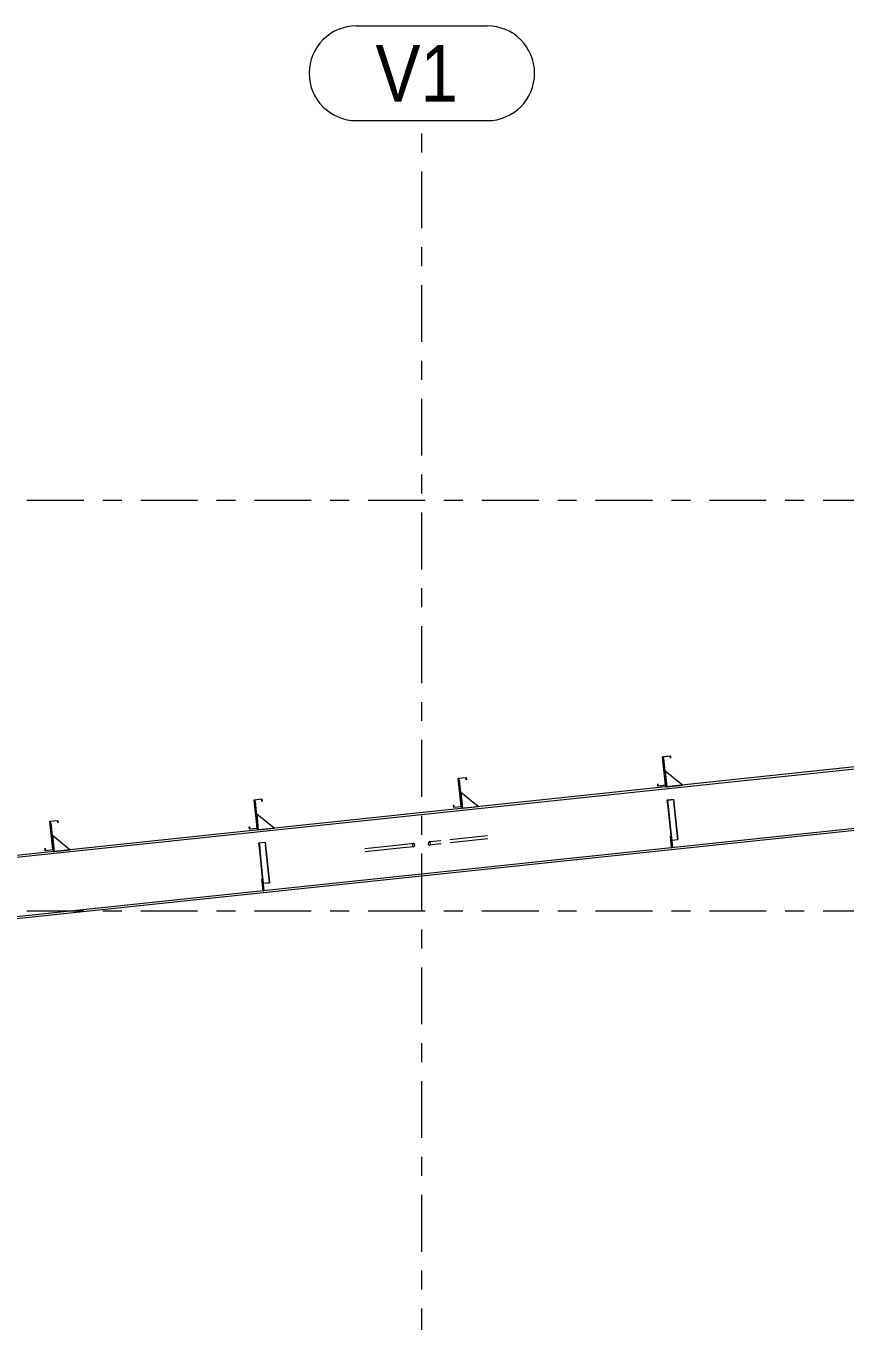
# Model space of a CAD drawing. Header units: millimetres. Extents: x -619 to 204, y -351 to 223.
# Drawn here: x -379.4 to -336.2, y -136.6 to -68.3 of the extents above; entities that cross this region are included whole.
import ezdxf

# ---------------------------------------------------------------- set-up
doc = ezdxf.new("R2010")
doc.units = ezdxf.units.MM
for name, pattern in [('XKITLINE00', [0]), ('XKITLINE02', [4, 2, -2]), ('XKITLINE03', [6, 3, -1, 1, -1])]:
    doc.linetypes.add(name, pattern=pattern)
doc.layers.add('Part', color=2, linetype='Continuous', lineweight=0)
doc.layers.add('S-grid', color=1, linetype='Continuous', lineweight=0)
doc.styles.add('ARIAL', font='ARIAL.TTF')

# ---------------------------------------------------------------- blocks, each defined once
blk = doc.blocks.new('*A44')
at = {"layer": 'Part'}
blk.add_hatch(color=3, dxfattribs=at).paths.add_polyline_path([(-345.537, -109.123), (-345.205, -109.088), (-345.203, -109.109), (-345.518, -109.142), (-345.476, -109.541), (-345.492, -109.543)], flags=17)
blk = doc.blocks.new('*A51')
at = {"layer": 'Part'}
blk.add_hatch(color=3, dxfattribs=at).paths.add_polyline_path([(-367.084, -111.395), (-366.752, -111.36), (-366.75, -111.381), (-367.065, -111.415), (-367.023, -111.814), (-367.04, -111.815)], flags=17)
blk = doc.blocks.new('*A58')
at = {"layer": 'Part'}
blk.add_hatch(color=3, dxfattribs=at).paths.add_polyline_path([(-378.112, -110.263), (-377.697, -110.219), (-377.684, -110.344), (-377.699, -110.345), (-377.711, -110.236), (-378.095, -110.276), (-377.938, -111.77), (-378.352, -111.813), (-378.365, -111.689), (-378.35, -111.688), (-378.339, -111.797), (-377.954, -111.756)], flags=17)
blk = doc.blocks.new('*A59')
at = {"layer": 'Part'}
blk.add_hatch(color=3, dxfattribs=at).paths.add_polyline_path([(-378.112, -110.263), (-377.697, -110.219), (-377.684, -110.344), (-377.699, -110.345), (-377.711, -110.236), (-378.095, -110.276), (-377.938, -111.77), (-378.352, -111.813), (-378.365, -111.689), (-378.35, -111.688), (-378.339, -111.797), (-377.954, -111.756)], flags=17)
blk = doc.blocks.new('*A60')
at = {"layer": 'Part'}
blk.add_hatch(color=3, dxfattribs=at).paths.add_polyline_path([(-356.565, -107.99), (-356.15, -107.947), (-356.137, -108.071), (-356.152, -108.072), (-356.164, -107.963), (-356.548, -108.004), (-356.391, -109.497), (-356.805, -109.541), (-356.818, -109.416), (-356.803, -109.415), (-356.792, -109.524), (-356.407, -109.484)], flags=17)
blk = doc.blocks.new('*A61')
at = {"layer": 'Part'}
blk.add_hatch(color=3, dxfattribs=at).paths.add_polyline_path([(-367.338, -109.127), (-366.924, -109.083), (-366.911, -109.207), (-366.926, -109.209), (-366.937, -109.099), (-367.322, -109.14), (-367.164, -110.633), (-367.579, -110.677), (-367.592, -110.553), (-367.577, -110.551), (-367.565, -110.661), (-367.181, -110.62)], flags=17)
blk = doc.blocks.new('*A62')
at = {"layer": 'Part'}
blk.add_hatch(color=3, dxfattribs=at).paths.add_polyline_path([(-367.338, -109.127), (-366.924, -109.083), (-366.911, -109.207), (-366.926, -109.209), (-366.937, -109.099), (-367.322, -109.14), (-367.164, -110.633), (-367.579, -110.677), (-367.592, -110.553), (-367.577, -110.551), (-367.565, -110.661), (-367.181, -110.62)], flags=17)
blk = doc.blocks.new('*A65')
at = {"layer": 'Part'}
blk.add_hatch(color=3, dxfattribs=at).paths.add_polyline_path([(-356.565, -107.99), (-356.15, -107.947), (-356.137, -108.071), (-356.152, -108.072), (-356.164, -107.963), (-356.548, -108.004), (-356.391, -109.497), (-356.805, -109.541), (-356.818, -109.416), (-356.803, -109.415), (-356.792, -109.524), (-356.407, -109.484)], flags=17)
blk = doc.blocks.new('*A68')
at = {"layer": 'Part'}
blk.add_hatch(color=3, dxfattribs=at).paths.add_polyline_path([(-345.791, -106.854), (-345.377, -106.81), (-345.364, -106.934), (-345.378, -106.936), (-345.39, -106.827), (-345.775, -106.867), (-345.617, -108.361), (-346.031, -108.404), (-346.045, -108.28), (-346.03, -108.278), (-346.018, -108.388), (-345.634, -108.347)], flags=17)
blk = doc.blocks.new('*A69')
at = {"layer": 'Part'}
blk.add_hatch(color=3, dxfattribs=at).paths.add_polyline_path([(-345.791, -106.854), (-345.377, -106.81), (-345.364, -106.934), (-345.378, -106.936), (-345.39, -106.827), (-345.775, -106.867), (-345.617, -108.361), (-346.031, -108.404), (-346.045, -108.28), (-346.03, -108.278), (-346.018, -108.388), (-345.634, -108.347)], flags=17)
blk = doc.blocks.new('*A647')
at = {"layer": 'S-grid', "color": 1, "linetype": 'XKITLINE03', "lineweight": 0}
blk.add_line((-559.32, -93.321), (-296.617, -93.321), dxfattribs=at)
blk = doc.blocks.new('*A648')
at = {"layer": 'S-grid', "color": 1, "linetype": 'XKITLINE03', "lineweight": 0}
blk.add_line((-559.32, -114.988), (26.403, -114.988), dxfattribs=at)
blk = doc.blocks.new('*A690')
at = {"layer": 'Part', "color": 2, "linetype": 'XKITLINE00', "lineweight": 0}
for p, q in [((-345.724, -106.947), (-345.766, -106.952)), ((-345.567, -108.439), (-345.724, -106.947)), ((-345.617, -108.361), (-345.608, -108.443))]:
    blk.add_line(p, q, dxfattribs=at)
at = {"layer": 'Part', "color": 7, "linetype": 'XKITLINE02', "lineweight": 0}
for p, q in [((-345.766, -106.952), (-345.617, -108.361)), ((-345.608, -108.443), (-345.567, -108.439))]:
    blk.add_line(p, q, dxfattribs=at)
blk = doc.blocks.new('*A691')
at = {"layer": 'Part', "color": 2, "linetype": 'XKITLINE00', "lineweight": 0}
blk.add_line((-344.738, -108.352), (-345.654, -107.61), dxfattribs=at)
at = {"layer": 'Part', "color": 7, "linetype": 'XKITLINE02', "lineweight": 0}
for p, q in [((-345.654, -107.61), (-345.567, -108.439)), ((-345.567, -108.439), (-344.738, -108.352))]:
    blk.add_line(p, q, dxfattribs=at)
blk = doc.blocks.new('*A692')
at = {"layer": 'Part', "color": 2, "linetype": 'XKITLINE00', "lineweight": 0}
for p, q in [((-345.377, -111.034), (-345.336, -111.029)), ((-345.311, -111.655), (-345.377, -111.034)), ((-345.308, -111.289), (-345.27, -111.651))]:
    blk.add_line(p, q, dxfattribs=at)
at = {"layer": 'Part', "color": 7, "linetype": 'XKITLINE02', "lineweight": 0}
for p, q in [((-345.336, -111.029), (-345.308, -111.289)), ((-345.325, -111.531), (-345.283, -111.526)), ((-345.27, -111.651), (-345.311, -111.655))]:
    blk.add_line(p, q, dxfattribs=at)
blk = doc.blocks.new('*A693')
at = {"layer": 'Part', "color": 7, "linetype": 'XKITLINE02', "lineweight": 0}
for p, q in [((-345.336, -111.029), (-345.377, -111.034)), ((-345.377, -111.034), (-345.311, -111.655)), ((-345.27, -111.651), (-345.336, -111.029)), ((-345.325, -111.531), (-345.283, -111.526)), ((-345.311, -111.655), (-345.27, -111.651))]:
    blk.add_line(p, q, dxfattribs=at)
blk = doc.blocks.new('*A694')
at = {"layer": 'Part', "color": 2, "linetype": 'XKITLINE00', "lineweight": 0}
blk.add_line((-355.512, -109.488), (-356.428, -108.747), dxfattribs=at)
at = {"layer": 'Part', "color": 7, "linetype": 'XKITLINE02', "lineweight": 0}
for p, q in [((-356.428, -108.747), (-356.34, -109.575)), ((-356.34, -109.575), (-355.512, -109.488))]:
    blk.add_line(p, q, dxfattribs=at)
blk = doc.blocks.new('*A695')
at = {"layer": 'Part', "color": 2, "linetype": 'XKITLINE00', "lineweight": 0}
for p, q in [((-356.498, -108.084), (-356.539, -108.088)), ((-356.34, -109.575), (-356.498, -108.084)), ((-356.391, -109.497), (-356.382, -109.58))]:
    blk.add_line(p, q, dxfattribs=at)
at = {"layer": 'Part', "color": 7, "linetype": 'XKITLINE02', "lineweight": 0}
for p, q in [((-356.539, -108.088), (-356.391, -109.497)), ((-356.382, -109.58), (-356.34, -109.575))]:
    blk.add_line(p, q, dxfattribs=at)
blk = doc.blocks.new('*A696')
at = {"layer": 'Part', "color": 2, "linetype": 'XKITLINE00', "lineweight": 0}
for p, q in [((-310.202, -104.709), (-409.484, -115.181)), ((-310.19, -104.817), (-409.349, -115.276)), ((-312.949, -108.242), (-398.806, -117.298)), ((-312.938, -108.349), (-398.795, -117.405))]:
    blk.add_line(p, q, dxfattribs=at)
blk = doc.blocks.new('*A787')
at = {"layer": 'S-grid', "color": 1, "linetype": 'XKITLINE03', "lineweight": 0}
blk.add_line((-358.487, -204.969), (-358.487, -73.295), dxfattribs=at)
at = {"layer": 'S-grid', "color": 3, "style": 'ARIAL', "width": 0.85}
blk.add_text('V1', height=3, dxfattribs=at).set_placement((-360.934, -72.295))
blk = doc.blocks.new('*A788')
at = {"layer": 'S-grid', "color": 1, "linetype": 'XKITLINE00', "lineweight": 0}
for p, q in [((-361.934, -68.295), (-355.04, -68.295)), ((-361.934, -73.295), (-355.04, -73.295))]:
    blk.add_line(p, q, dxfattribs=at)
for centre, start, end in [((-361.934, -70.795), 90, 270), ((-355.04, -70.795), 270, 90)]:
    blk.add_arc(centre, 2.5, start, end, dxfattribs=at)
blk = doc.blocks.new('*A790')
at = {"layer": 'Part', "color": 2, "linetype": 'XKITLINE00', "lineweight": 0}
for p, q in [((-358.141, -111.382), (-358.153, -111.443)), ((-358.099, -111.353), (-358.141, -111.382)), ((-357.488, -111.289), (-358.099, -111.353)), ((-358.051, -111.373), (-358.099, -111.353)), ((-358.026, -111.429), (-358.051, -111.373)), ((-358.153, -111.443), (-358.129, -111.499)), ((-358.129, -111.499), (-358.081, -111.519)), ((-357.47, -111.454), (-358.081, -111.519)), ((-358.081, -111.519), (-358.039, -111.49)), ((-358.039, -111.49), (-358.026, -111.429))]:
    blk.add_line(p, q, dxfattribs=at)
at = {"layer": 'Part', "color": 7, "linetype": 'XKITLINE02', "lineweight": 0}
for p, q in [((-355.029, -111.029), (-357.488, -111.289)), ((-355.011, -111.195), (-357.47, -111.454))]:
    blk.add_line(p, q, dxfattribs=at)
blk = doc.blocks.new('*A817')
at = {"layer": 'Part', "color": 2, "linetype": 'XKITLINE00', "lineweight": 0}
for p, q in [((-378.045, -110.356), (-378.086, -110.361)), ((-377.888, -111.848), (-378.045, -110.356)), ((-377.938, -111.77), (-377.929, -111.853))]:
    blk.add_line(p, q, dxfattribs=at)
at = {"layer": 'Part', "color": 7, "linetype": 'XKITLINE02', "lineweight": 0}
for p, q in [((-378.086, -110.361), (-377.938, -111.77)), ((-377.929, -111.853), (-377.888, -111.848))]:
    blk.add_line(p, q, dxfattribs=at)
blk = doc.blocks.new('*A818')
at = {"layer": 'Part', "color": 2, "linetype": 'XKITLINE00', "lineweight": 0}
blk.add_line((-377.059, -111.761), (-377.975, -111.019), dxfattribs=at)
at = {"layer": 'Part', "color": 7, "linetype": 'XKITLINE02', "lineweight": 0}
for p, q in [((-377.975, -111.019), (-377.888, -111.848)), ((-377.888, -111.848), (-377.059, -111.761))]:
    blk.add_line(p, q, dxfattribs=at)
blk = doc.blocks.new('*A831')
at = {"layer": 'Part', "color": 2, "linetype": 'XKITLINE00', "lineweight": 0}
for p, q in [((-345.537, -109.123), (-345.205, -109.088)), ((-345.492, -109.543), (-345.537, -109.123)), ((-345.518, -109.142), (-345.203, -109.109)), ((-345.268, -111.509), (-345.518, -109.142)), ((-345.205, -109.088), (-344.979, -111.227)), ((-345.492, -109.543), (-345.476, -109.541)), ((-345.492, -109.543), (-345.308, -111.289)), ((-345.294, -111.261), (-344.979, -111.227)), ((-345.285, -111.511), (-345.268, -111.509))]:
    blk.add_line(p, q, dxfattribs=at)
at = {"layer": 'Part', "color": 7, "linetype": 'XKITLINE02', "lineweight": 0}
for p, q in [((-345.312, -111.249), (-344.981, -111.214)), ((-345.308, -111.289), (-345.285, -111.511))]:
    blk.add_line(p, q, dxfattribs=at)
blk = doc.blocks.new('*A833')
at = {"layer": 'Part', "color": 7, "linetype": 'XKITLINE02', "lineweight": 0}
for p, q in [((-345.285, -111.511), (-345.537, -109.123)), ((-345.268, -111.509), (-345.518, -109.142)), ((-344.979, -111.227), (-345.205, -109.088)), ((-345.312, -111.249), (-344.981, -111.214)), ((-345.294, -111.261), (-344.979, -111.227)), ((-345.285, -111.511), (-345.268, -111.509))]:
    blk.add_line(p, q, dxfattribs=at)
blk = doc.blocks.new('*A864')
at = {"layer": 'Part', "color": 2, "linetype": 'XKITLINE00', "lineweight": 0}
for p, q in [((-367.084, -111.395), (-366.752, -111.36)), ((-366.75, -111.381), (-367.065, -111.415)), ((-366.752, -111.36), (-366.527, -113.5)), ((-367.04, -111.815), (-367.084, -111.395)), ((-367.065, -111.415), (-367.023, -111.814)), ((-367.023, -111.814), (-367.04, -111.815)), ((-367.04, -111.815), (-366.855, -113.562)), ((-366.815, -113.782), (-367.023, -111.814)), ((-366.842, -113.533), (-366.527, -113.5)), ((-366.832, -113.784), (-366.815, -113.782))]:
    blk.add_line(p, q, dxfattribs=at)
at = {"layer": 'Part', "color": 7, "linetype": 'XKITLINE02', "lineweight": 0}
for p, q in [((-366.859, -113.522), (-366.528, -113.487)), ((-366.855, -113.562), (-366.832, -113.784))]:
    blk.add_line(p, q, dxfattribs=at)
blk = doc.blocks.new('*A865')
at = {"layer": 'Part', "color": 7, "linetype": 'XKITLINE02', "lineweight": 0}
for p, q in [((-366.527, -113.5), (-366.752, -111.36)), ((-366.832, -113.784), (-367.084, -111.395)), ((-366.815, -113.782), (-367.065, -111.415)), ((-366.859, -113.522), (-366.528, -113.487)), ((-366.842, -113.533), (-366.527, -113.5)), ((-366.832, -113.784), (-366.815, -113.782))]:
    blk.add_line(p, q, dxfattribs=at)
blk = doc.blocks.new('*A866')
at = {"layer": 'Part', "color": 7, "linetype": 'XKITLINE02', "lineweight": 0}
for p, q in [((-366.883, -113.302), (-366.924, -113.306)), ((-366.924, -113.306), (-366.859, -113.928)), ((-366.817, -113.923), (-366.883, -113.302)), ((-366.872, -113.803), (-366.83, -113.799)), ((-366.859, -113.928), (-366.817, -113.923))]:
    blk.add_line(p, q, dxfattribs=at)
blk = doc.blocks.new('*A868')
at = {"layer": 'Part', "color": 2, "linetype": 'XKITLINE00', "lineweight": 0}
for p, q in [((-367.271, -109.22), (-367.313, -109.224)), ((-367.114, -110.712), (-367.271, -109.22)), ((-367.164, -110.633), (-367.155, -110.716))]:
    blk.add_line(p, q, dxfattribs=at)
at = {"layer": 'Part', "color": 7, "linetype": 'XKITLINE02', "lineweight": 0}
for p, q in [((-367.313, -109.224), (-367.164, -110.633)), ((-367.155, -110.716), (-367.114, -110.712))]:
    blk.add_line(p, q, dxfattribs=at)
blk = doc.blocks.new('*A869')
at = {"layer": 'Part', "color": 2, "linetype": 'XKITLINE00', "lineweight": 0}
blk.add_line((-366.285, -110.624), (-367.201, -109.883), dxfattribs=at)
at = {"layer": 'Part', "color": 7, "linetype": 'XKITLINE02', "lineweight": 0}
for p, q in [((-367.201, -109.883), (-367.114, -110.712)), ((-367.114, -110.712), (-366.285, -110.624))]:
    blk.add_line(p, q, dxfattribs=at)
blk = doc.blocks.new('*A872')
at = {"layer": 'Part', "color": 7, "linetype": 'XKITLINE02', "lineweight": 0}
for p, q in [((-359.506, -111.502), (-361.73, -111.736)), ((-359.489, -111.667), (-361.713, -111.902))]:
    blk.add_line(p, q, dxfattribs=at)
at = {"layer": 'Part', "color": 2, "linetype": 'XKITLINE00', "lineweight": 0}
for p, q in [((-358.931, -111.441), (-359.506, -111.502)), ((-358.913, -111.607), (-359.489, -111.667)), ((-358.975, -111.47), (-358.988, -111.531)), ((-358.988, -111.531), (-358.963, -111.587)), ((-358.931, -111.441), (-358.975, -111.47)), ((-358.963, -111.587), (-358.913, -111.607)), ((-358.882, -111.46), (-358.931, -111.441)), ((-358.913, -111.607), (-358.869, -111.577)), ((-358.856, -111.517), (-358.882, -111.46)), ((-358.869, -111.577), (-358.856, -111.517))]:
    blk.add_line(p, q, dxfattribs=at)
blk = doc.blocks.new('*A880')
at = {"layer": 'Part', "color": 2, "linetype": 'XKITLINE00', "lineweight": 0}
for p, q in [((-378.112, -110.263), (-377.697, -110.219)), ((-377.954, -111.756), (-378.112, -110.263)), ((-377.711, -110.236), (-378.095, -110.276)), ((-378.095, -110.276), (-377.938, -111.77)), ((-377.699, -110.345), (-377.711, -110.236)), ((-377.684, -110.344), (-377.699, -110.345)), ((-377.697, -110.219), (-377.684, -110.344)), ((-378.365, -111.689), (-378.35, -111.688)), ((-378.352, -111.813), (-378.365, -111.689)), ((-377.938, -111.77), (-378.352, -111.813)), ((-378.35, -111.688), (-378.339, -111.797)), ((-378.339, -111.797), (-377.954, -111.756))]:
    blk.add_line(p, q, dxfattribs=at)
blk = doc.blocks.new('*A881')
at = {"layer": 'Part', "color": 2, "linetype": 'XKITLINE00', "lineweight": 0}
for p, q in [((-378.112, -110.263), (-377.697, -110.219)), ((-377.954, -111.756), (-378.112, -110.263)), ((-377.711, -110.236), (-378.095, -110.276)), ((-378.095, -110.276), (-377.938, -111.77)), ((-377.699, -110.345), (-377.711, -110.236)), ((-377.684, -110.344), (-377.699, -110.345)), ((-377.697, -110.219), (-377.684, -110.344)), ((-378.365, -111.689), (-378.35, -111.688)), ((-378.352, -111.813), (-378.365, -111.689)), ((-377.938, -111.77), (-378.352, -111.813)), ((-378.35, -111.688), (-378.339, -111.797)), ((-378.339, -111.797), (-377.954, -111.756))]:
    blk.add_line(p, q, dxfattribs=at)
blk = doc.blocks.new('*A882')
at = {"layer": 'Part', "color": 2, "linetype": 'XKITLINE00', "lineweight": 0}
for p, q in [((-356.565, -107.99), (-356.15, -107.947)), ((-356.164, -107.963), (-356.548, -108.004)), ((-356.152, -108.072), (-356.164, -107.963)), ((-356.15, -107.947), (-356.137, -108.071)), ((-356.407, -109.484), (-356.565, -107.99)), ((-356.548, -108.004), (-356.391, -109.497)), ((-356.137, -108.071), (-356.152, -108.072)), ((-356.818, -109.416), (-356.803, -109.415)), ((-356.805, -109.541), (-356.818, -109.416)), ((-356.391, -109.497), (-356.805, -109.541)), ((-356.803, -109.415), (-356.792, -109.524)), ((-356.792, -109.524), (-356.407, -109.484))]:
    blk.add_line(p, q, dxfattribs=at)
blk = doc.blocks.new('*A883')
at = {"layer": 'Part', "color": 2, "linetype": 'XKITLINE00', "lineweight": 0}
for p, q in [((-367.338, -109.127), (-366.924, -109.083)), ((-367.181, -110.62), (-367.338, -109.127)), ((-366.937, -109.099), (-367.322, -109.14)), ((-367.322, -109.14), (-367.164, -110.633)), ((-366.926, -109.209), (-366.937, -109.099)), ((-366.911, -109.207), (-366.926, -109.209)), ((-366.924, -109.083), (-366.911, -109.207)), ((-367.592, -110.553), (-367.577, -110.551)), ((-367.579, -110.677), (-367.592, -110.553)), ((-367.164, -110.633), (-367.579, -110.677)), ((-367.577, -110.551), (-367.565, -110.661)), ((-367.565, -110.661), (-367.181, -110.62))]:
    blk.add_line(p, q, dxfattribs=at)
blk = doc.blocks.new('*A884')
at = {"layer": 'Part', "color": 2, "linetype": 'XKITLINE00', "lineweight": 0}
for p, q in [((-367.338, -109.127), (-366.924, -109.083)), ((-367.181, -110.62), (-367.338, -109.127)), ((-366.937, -109.099), (-367.322, -109.14)), ((-367.322, -109.14), (-367.164, -110.633)), ((-366.926, -109.209), (-366.937, -109.099)), ((-366.911, -109.207), (-366.926, -109.209)), ((-366.924, -109.083), (-366.911, -109.207)), ((-367.592, -110.553), (-367.577, -110.551)), ((-367.579, -110.677), (-367.592, -110.553)), ((-367.164, -110.633), (-367.579, -110.677)), ((-367.577, -110.551), (-367.565, -110.661)), ((-367.565, -110.661), (-367.181, -110.62))]:
    blk.add_line(p, q, dxfattribs=at)
blk = doc.blocks.new('*A887')
at = {"layer": 'Part', "color": 2, "linetype": 'XKITLINE00', "lineweight": 0}
for p, q in [((-366.924, -113.306), (-366.883, -113.302)), ((-366.859, -113.928), (-366.924, -113.306)), ((-366.855, -113.562), (-366.817, -113.923))]:
    blk.add_line(p, q, dxfattribs=at)
at = {"layer": 'Part', "color": 7, "linetype": 'XKITLINE02', "lineweight": 0}
for p, q in [((-366.883, -113.302), (-366.855, -113.562)), ((-366.872, -113.803), (-366.83, -113.799)), ((-366.817, -113.923), (-366.859, -113.928))]:
    blk.add_line(p, q, dxfattribs=at)
blk = doc.blocks.new('*A888')
at = {"layer": 'Part', "color": 2, "linetype": 'XKITLINE00', "lineweight": 0}
for p, q in [((-356.565, -107.99), (-356.15, -107.947)), ((-356.164, -107.963), (-356.548, -108.004)), ((-356.152, -108.072), (-356.164, -107.963)), ((-356.15, -107.947), (-356.137, -108.071)), ((-356.407, -109.484), (-356.565, -107.99)), ((-356.548, -108.004), (-356.391, -109.497)), ((-356.137, -108.071), (-356.152, -108.072)), ((-356.818, -109.416), (-356.803, -109.415)), ((-356.805, -109.541), (-356.818, -109.416)), ((-356.391, -109.497), (-356.805, -109.541)), ((-356.803, -109.415), (-356.792, -109.524)), ((-356.792, -109.524), (-356.407, -109.484))]:
    blk.add_line(p, q, dxfattribs=at)
blk = doc.blocks.new('*A895')
at = {"layer": 'Part', "color": 2, "linetype": 'XKITLINE00', "lineweight": 0}
for p, q in [((-345.791, -106.854), (-345.377, -106.81)), ((-345.634, -108.347), (-345.791, -106.854)), ((-345.39, -106.827), (-345.775, -106.867)), ((-345.775, -106.867), (-345.617, -108.361)), ((-345.378, -106.936), (-345.39, -106.827)), ((-345.364, -106.934), (-345.378, -106.936)), ((-345.377, -106.81), (-345.364, -106.934)), ((-346.045, -108.28), (-346.03, -108.278)), ((-346.031, -108.404), (-346.045, -108.28)), ((-345.617, -108.361), (-346.031, -108.404)), ((-346.03, -108.278), (-346.018, -108.388)), ((-346.018, -108.388), (-345.634, -108.347))]:
    blk.add_line(p, q, dxfattribs=at)
blk = doc.blocks.new('*A897')
at = {"layer": 'Part', "color": 2, "linetype": 'XKITLINE00', "lineweight": 0}
for p, q in [((-345.791, -106.854), (-345.377, -106.81)), ((-345.634, -108.347), (-345.791, -106.854)), ((-345.39, -106.827), (-345.775, -106.867)), ((-345.775, -106.867), (-345.617, -108.361)), ((-345.378, -106.936), (-345.39, -106.827)), ((-345.364, -106.934), (-345.378, -106.936)), ((-345.377, -106.81), (-345.364, -106.934)), ((-346.045, -108.28), (-346.03, -108.278)), ((-346.031, -108.404), (-346.045, -108.28)), ((-345.617, -108.361), (-346.031, -108.404)), ((-346.03, -108.278), (-346.018, -108.388)), ((-346.018, -108.388), (-345.634, -108.347))]:
    blk.add_line(p, q, dxfattribs=at)

msp = doc.modelspace()

# ---------------------------------------------------------------- block references
at = {"lineweight": 0}
for name in ['*A788', '*A787', '*A647', '*A696', '*A68', '*A69', '*A895', '*A897', '*A690', '*A60', '*A65', '*A882', '*A888', '*A691', '*A695', '*A61', '*A62', '*A883', '*A884', '*A868', '*A694', '*A44', '*A831', '*A833', '*A869', '*A58', '*A59', '*A880', '*A881', '*A817', '*A818', '*A51', '*A864', '*A865', '*A790', '*A692', '*A693', '*A872', '*A866', '*A887', '*A648']:
    msp.add_blockref(name, (0, 0), dxfattribs=at)

doc.saveas('drawing.dxf')
